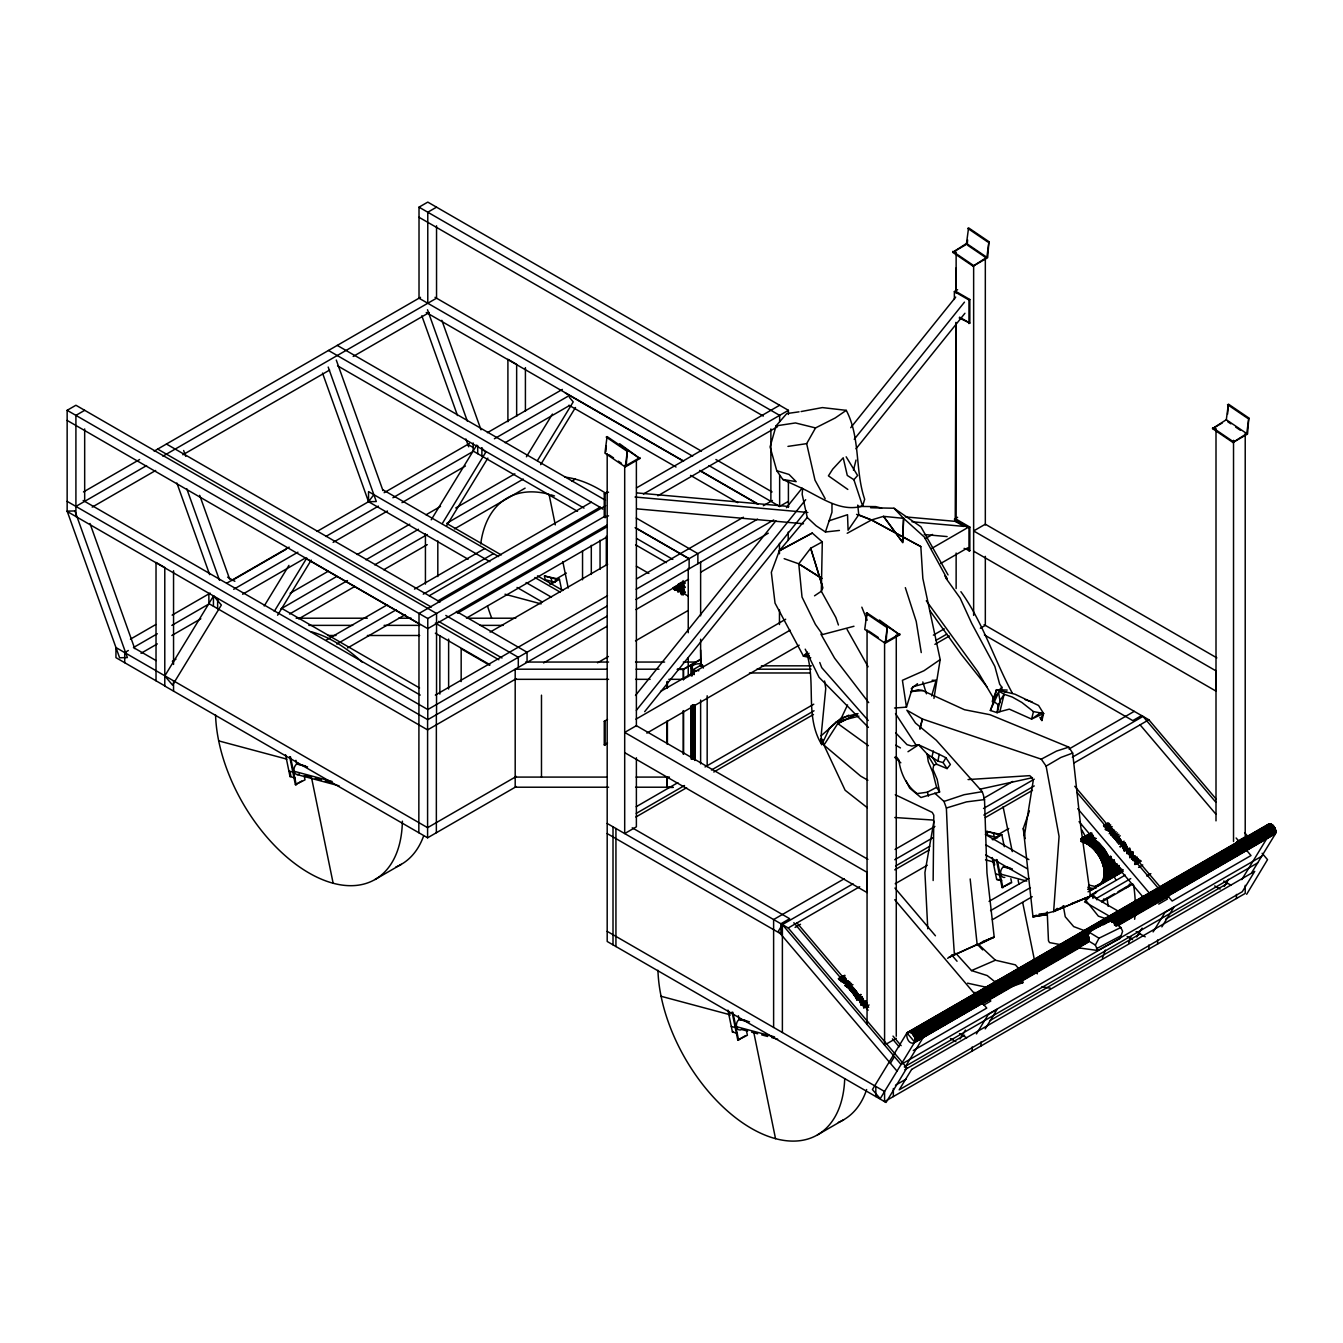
<?xml version="1.0" encoding="UTF-8"?>
<svg xmlns="http://www.w3.org/2000/svg" width="1343" height="1343" viewBox="0 0 1343 1343"><rect width="100%" height="100%" fill="white"/><g stroke="black" fill="none" stroke-linecap="round" stroke-linejoin="round"><path stroke-width="1.5" d="M867.058 1024.407L867.058 629.867M884.584 1045.055L884.584 641.753M1216.003 820.858L1216.003 428.417M1233.529 841.507L1233.529 440.303M911.964 521.755L964.005 526.406L955.242 521.353L955.998 322.37M956.115 293.043L956.199 267.912M1116.285 924.907L1275.8 832.559L1274.389 827.238L1272.895 825.374L912.098 1033.405L914.633 1037.182L915.137 1041.043L1089.156 940.318M933.15 880.521L933.805 815.184L932.243 812.397L895.277 794.737M810.769 657.717L803.5 656.19L775.029 603.141L771.335 572.319L779.309 550.798L812.263 533.053L822.302 541.9L821.328 591.256L835.833 617.444L838.418 624.999M1099.514 885.188C1112.088 871.103 1097.567 846.51 1081.619 841.541M1275.85 832.056L1114.556 925.159M902.765 542.74L903.57 518.348L893.985 508.242L870.617 507.755M902.261 541.8L883.509 516.35L903.57 518.348L902.563 542.303L883.509 516.35L871.506 519.959L847.198 533.272M915.204 1040.456L1089.19 939.714M1275.833 832.257L1116.335 924.521M639.956 457.56L626.224 465.484L627.433 450.392L607.07 436.576L604.921 453.145L625.284 466.961L639.872 458.517L619.593 443.744L619.509 444.718M605.861 451.668L606.314 446.01M625.284 466.961L627.433 450.392M899.844 633.862L886.111 641.786L887.303 626.677L866.89 612.828L864.741 629.397L885.155 643.247L899.76 634.819L879.413 619.996L879.329 620.97M866.285 620.382L866.89 612.828M885.155 643.247L887.303 626.677M952.691 252.35L966.49 243.469L968.572 227.857L988.935 241.673L987.659 257.738L973.054 266.166L952.691 252.35L967.296 243.922L967.615 239.91M973.054 266.166L986.853 257.285L988.935 241.673M1212.511 428.602L1226.31 419.721L1228.392 404.109L1248.805 417.975L1247.546 434.041L1232.941 442.468L1212.511 428.602L1222.248 422.978M1227.586 414.148L1228.224 406.123M1232.941 442.468L1246.74 433.571L1248.805 417.975M998.067 704.689L997.178 712.68L990.328 710.464L998.604 692.585L1000.233 702.255L998.067 704.689L993.921 701.499M799.051 411.831L786.763 413.577L776.069 425.865L770.076 446.9L776.774 470.705L782.784 479.451L802.678 488.651L802.157 494.274L807.244 517.491L816.091 525.768L825.441 531.996L839.425 530.451M829.638 728.04L821.748 744.626L821.127 735.796L825.744 688.506L824.585 681.002M915.187 1040.657L1089.173 940.016M1084.17 898.417L1098.356 916.144L1113.548 921.365L1120.801 927.493L1122.614 931.253L1120.163 938.472L1097.735 950.491L1076.213 947.537M1275.8 832.559L1115.999 925.747M933.956 698.41L940.184 659.581L922.842 578.397L920.828 546.584L871.506 519.959L858.748 514.772L857.757 505.086M1024.39 835.833L1033.203 780.736L1031.844 777.513L1029.745 775.65L968.051 779.561M939.21 754.346L945.892 757.687L950.391 764.503L947.084 768.599L943.105 762.606L937.934 761.112L939.21 754.346L918.595 744.794L911.712 746.036L907.029 744.66L895.747 732.892M907.986 751.727L918.595 744.794L927.157 754.061L933.754 765.023L932.915 769.254L937.179 779.376L939.596 792.001L920.945 797.524L909.631 788.039L906.105 780.954M912.098 1033.405C903.386 1027.042 906.374 1045.576 913.979 1042.873L1088.418 942.047M920.106 729.031L922.389 718.992L906.844 710.212L915.456 723.038L936.239 740.194L982.22 791.682L983.244 794.603L984.52 799.589L986.971 873L994.189 937.045L949.098 957.257L977.116 944.398M995.65 694.633L993.199 697.655L992.292 701.617L993.132 702.809L990.328 710.464M1039.885 717.431L1041.916 720.536L1043.578 713.486L1038.559 705.478L1014.989 694.213L996.523 689.714L993.501 698.377L998.604 692.585M933.368 750.972L932.042 756.529L936.759 764.285L947.084 768.599M915.103 1041.127L914.734 1042.101L906.945 1032.918L1269.857 823.679L1272.895 825.374M1041.916 720.536L1040.624 718.488L1043.578 713.486L1033.472 711.589L1021.855 702.439L1012.286 697.051L1004.144 694.264L1000.216 700.358L997.178 712.68L999.864 711.672L1004.144 694.264L996.523 689.714L993.619 700.928M853.46 470.218L856.011 460.061M1033.472 711.589L1031.592 719.093L1009.315 709.138L999.864 711.672M919.804 728.779L922.389 718.992L1041.278 759.181L1046.113 766.114L1059.073 836.437L1053.634 911.511L1032.968 916.749L1023.299 828.446L1029.409 810.903M931.673 695.943L936.088 680.381L932.126 680.263M693.257 726.647L693.257 730.575M802.678 488.651C821.362 497.548 840.819 512.539 862.609 506.026L864.674 499.26C854.836 470.486 860.678 437.801 846.275 410.354L822.386 407.584L801.099 411.546M894.539 708.013L906.458 707.14L912.804 686.777L936.088 680.381M825.441 531.996L831.972 512.22L831.972 503.692M703.329 668.059C703.648 658.204 681.606 667.991 696.581 670.829M1275.615 833.365L1115.832 926.032M1267.305 825.357L1269.857 823.679M821.127 735.796L841.44 717.834L847.551 704.924M914.852 1041.883L1088.988 941.04M1097.735 950.491L1095.368 945.069L1099.01 938.203L1120.801 927.493M1117.074 925.612L1275.43 833.751M825.156 498.656L815 480.173L806.656 443.643L815.537 427.93L835.195 417.975L846.275 410.354M943.105 762.606L945.892 757.687M1275.363 833.902L1251.609 872.799M1246.673 894.27L1267.523 859.638L1262.135 853.275M264.218 605.962L288.946 565.386M274.257 611.401L306.792 558.016M277.598 615.228L311.223 560.081M431.221 519.808L476.765 445.087M442.25 523.636L485.629 452.457L481.734 447.891M446.665 525.701L487.878 458.081M526.422 456.788L552.443 414.08M537.435 460.599L573.226 401.893L569.348 397.31M540.675 464.628L575.476 407.5M906.945 1032.918L872.43 1089.542L880.202 1098.692L914.717 1042.084L914.046 1042.823M890.392 1063.303L894.438 1056.672M905.148 1067.097L923.464 1037.031M960.044 1038.962L965.449 1030.098M976.462 1033.925L988.347 1014.401L997.11 1009.348L985.225 1028.872M1136.698 936.978L1142.104 928.097M1153.117 931.924L1165.019 912.417L1173.782 907.348L1161.88 926.871M1224.296 886.397L1228.61 879.312M1241.771 879.631L1266.583 838.939M468.136 559.225L368.536 501.711L373.841 494.66M853.963 626.258L822.587 634.534L815.402 624.394L802.023 597.064L798.766 563.808L810.685 548.229L822.302 541.9M858.748 514.772L848.071 530.233L847.534 514.705L829.185 520.765M635.491 695.456L775.918 520.765M786.41 507.704L802.157 488.113M850.723 427.695L955.712 297.088M636.364 710.313L805.682 499.697M854.232 439.295L964.475 302.141M644.69 711.656L806.119 510.827M855.995 448.78L964.929 313.272M999.31 690.117L1001.76 687.096L999.679 684.191L994.861 666.43L971.677 623.337L960.127 598.071L945.59 577.742M862.609 506.026L853.896 479.72L857.606 475.506L846.157 456.805M914.449 1042.487L1088.787 941.527M809.376 655.418L803.5 656.19L807.395 652.043M807.244 517.491L779.309 550.798L812.263 533.053M1084.556 901.959L1090.482 896.134L1080.762 826.549L1072.671 753.087L1068.776 747.128L989.959 714.694L964.492 709.725L922.54 690.537L918.176 689.731L911.041 691.796M1274.91 834.439L1273.819 834.943M828.9 728.695L836.303 721.913L848.843 715.131M1057.277 908.355L1053.634 911.511L1090.499 896.117L1053.634 911.544L1064.176 905.937M911.209 688.724L917.487 683.721M1000.233 702.255L1000.216 700.358M1040.808 712.629L1031.592 719.093L1043.578 713.486M940.184 659.581L924.001 670.728L902.412 680.313L906.458 707.14M814.529 595.822L821.328 591.256L822.89 587.814L810.685 548.229L822.285 585.833M947.604 958.314L954.369 954.218L949.551 882.603L946.379 808.016L943.978 801.435L934.728 793.159M1046.113 766.114L1060.886 757.452L1072.671 753.087M67.15 410.32L427.779 618.519L427.779 719.68L67.15 511.465L67.15 410.32L75.913 405.25L436.542 613.466L436.542 714.61M692.652 456.184L419.016 298.196L419.016 207.158L427.779 202.105L788.408 410.32L788.408 414.45M84.676 410.32L75.913 415.373L75.913 516.518M436.542 207.158L427.779 212.228L427.779 303.266M83.467 491.941L139.638 459.507M154.143 451.13L420.527 297.323M75.913 506.412L146.588 465.601M162.889 456.184L436.542 298.196L436.542 225.792M92.214 507.117L155.654 470.486M182.833 454.79L329.623 370.047M353.175 356.449L429.29 312.499M226.715 583.198L289.181 547.138M487.408 432.681L562.364 389.42M130.439 639.167L155.822 624.529M172.122 615.111L210.179 593.136M231.936 580.579L286.294 549.186M317.099 531.408L369.661 501.057M384.148 492.696L469.328 443.526M233.699 589.292L297.928 552.191M494.392 438.775L569.331 395.497M128.34 650.499L124.714 652.597L124.714 662.72M133.763 647.36L157.332 633.762M171.82 625.402L208.064 604.468M325.862 536.461L378.424 506.126M392.911 497.749L472.652 451.718M242.613 594.244L305.079 558.184M505.102 442.703L569.331 405.62M141.015 653.302L157.332 643.885M171.82 635.508L200.829 618.77M333.114 542.387L387.472 511.011M401.977 502.635L465.4 466.021M172.34 661.26L175.967 659.178M290.138 593.253L328.196 571.279M357.188 554.541L409.733 524.206M426.05 514.789L440.538 506.412M280.771 608.983L336.942 576.348M365.951 559.813L418.496 529.26M455.73 507.973L514.873 473.827M289.534 614.036L347.518 580.562M374.697 564.866L427.259 534.531M447.185 523.015L523.3 479.082M298.599 618.922L354.77 586.488M383.762 569.751L427.259 544.637M454.438 528.941L525.113 488.147M571.816 481.163L575.308 479.132M326.265 640.057L387.489 604.703M414.5 589.107L484.739 548.565M336.824 644.069L396.252 609.772M423.263 594.177L493.485 553.618M608.547 515.83L604.249 517.307L604.249 493.704L607.489 491.823M954.369 299.439L954.369 291.565L957.609 289.685M429.24 595.755L591.306 502.198M604.249 493.704L608.547 492.226M347.636 647.947L405.25 614.674M438.003 600.825L600.052 507.251M605.676 505.69L419.016 613.466L418.831 832.727M636.481 487.912L779.645 405.25M954.369 291.565L968.958 299.993L969.831 299.489L969.831 323.092L959.221 317.972M427.779 618.519L605.374 515.981M643.431 494.023L788.408 410.32M607.187 525.063L427.779 628.642L67.15 420.426M657.919 495.752L777.53 426.705M457.409 613.214L607.254 526.691M466.441 618.116L607.254 536.814M555.163 582.358L545.224 579.689L544.469 575.996L559.443 579.269L561.492 589.275M555.482 579.37L566.377 573.075M559.443 579.269L550.68 584.339L549.841 584.104L557.731 579.555L544.469 575.996M490.111 632.1L607.657 564.228M295.947 760.306L296.702 763.999L297.575 763.495M285.555 754.716L290.021 776.59L290.911 776.086L290.088 772.074M435.333 695.086L607.489 595.688M636.481 578.951L743.401 517.223M763.328 505.707L772.393 500.486M289.668 756.68L295.393 784.681L301.705 781.055M295.393 784.681L305.012 779.863L304.189 775.851M607.187 605.978L427.779 709.557L67.15 501.359M636.179 589.241L757.603 519.137M779.343 506.58L788.408 501.359M607.187 616.101L427.594 719.781L427.594 837.797L516.4 786.528M635.994 599.465L773.719 519.942M678.215 584.222L681.841 582.123M673.061 587.781L682.143 582.543M516.4 678.618L427.594 729.887L208.87 603.611L208.87 593.505M543.579 662.938L607.002 626.308M635.994 609.571L688.556 579.236M700.626 572.269L768.297 533.188M673.363 588.2L684.242 581.922M673.649 588.637L684.527 582.342M673.934 589.073L684.812 582.778M674.203 589.51L685.098 583.215M674.488 589.946L683.553 584.709M674.757 590.383L683.822 585.145M676.822 589.795L684.091 585.598M677.09 590.232L684.342 586.052M677.325 590.685L684.594 586.505M677.577 591.155L684.829 586.958M677.812 591.608L685.081 587.411M678.047 592.062L683.503 588.922M680.095 591.491L683.721 589.392M680.313 591.944L683.94 589.862M680.532 592.414L684.158 590.316M680.75 592.884L684.376 590.786M680.951 593.354L684.577 591.256M681.136 593.824L684.779 591.726M681.337 594.294L684.964 592.213M681.522 594.781L685.148 592.683M597.534 662.804L608.396 656.526M635.524 640.863L687.969 610.595M700.626 650.029L701.029 666.346M677.376 669.2L683.335 669.2L700.626 659.228M677.325 669.435L683.52 669.435L701.029 659.329M701.667 664.751L692.904 669.804L693.189 674.102M604.266 721.292L605.139 721.795L605.139 745.399L604.266 744.895L604.266 721.292L607.506 719.428M957.626 517.29L954.369 519.153L968.975 527.581L969.847 527.077L969.847 550.68L964.106 548.38M660.571 691.477L785.672 619.241M925.293 538.644L932.546 534.447M692.199 674.203L683.335 679.323L668.814 679.323M516.4 776.405L427.594 827.674L115.951 647.544L115.951 657.65L164.786 685.853M635.978 719.16L790.104 630.186M931.538 548.532L967.799 527.581L964.475 525.667M604.266 744.895L607.506 743.015M375.033 879.514L401.305 864.338M646.856 733.11L799.169 645.177M940.604 563.523L967.799 547.81M667.001 777.093L667.001 787.451L667.404 776.858M636.179 806.723L677.862 782.65M705.041 766.954L813.774 704.185M933.368 635.138L944.247 628.86M636.263 813.405L684.527 785.537M711.421 770.026L814.043 710.783M936.105 640.292L946.832 634.114M635.877 817.014L686.609 787.72M713.804 772.024L813.472 714.476M934.879 644.371L949.383 636.011M980.323 628.255L985.326 625.368L985.326 556.355M844.294 878.742L773.618 919.552L773.618 1027.445M895.042 849.447L934.913 826.432M983.831 798.195L1012.823 781.441M1069.011 749.008L1134.247 711.354M1141.55 715.567L1132.787 720.62L984.385 634.937M853.057 883.812L782.381 924.605L778.336 931.253L897.023 1071.11M894.74 859.738L932.797 837.78M983.529 808.469L1034.278 779.175M1072.335 757.217L1143.011 716.407L1215.919 802.325M607.187 823.46L788.223 927.979L859.705 886.716M895.63 865.966L929.826 846.224M983.831 815.05L1034.244 785.94M1073.796 763.109L1148.853 719.781L1216.288 799.236M795.073 927.409L800.512 924.269M894.74 869.861L929.171 849.985M985.342 817.551L1032.465 790.339M895.21 883.744L927.325 865.211M997.547 837.763L987.609 835.111L986.853 831.418L1001.828 834.691L1004.295 846.694M997.866 834.775L1008.761 828.497M1001.828 834.691L993.081 839.744L992.225 839.509L1000.115 834.96L986.853 831.418M738.331 1015.728L739.086 1019.421L745.399 1020.361M1004.228 866.336L1003.355 866.839L1012.421 869.274M727.94 1010.121L732.422 1031.995L733.295 1031.491M992.208 857.556L996.674 879.43L1001.593 880.001M838.334 978.778L843.404 975.824M1081.233 838.552L1090.55 833.147M1103.51 825.66L1107.673 823.276M838.586 978.711L844.797 975.253M1080.997 838.754L1090.936 833.231M1103.862 825.676L1108.193 823.007M839.476 978.493L844.21 975.992M1080.947 839.308L1091.842 833.013M1103.929 825.811L1108.176 823.595M839.174 979.013L844.831 975.891M1081.266 839.257L1090.65 833.986M1104.853 825.643L1108.798 823.494M839.811 978.946L843.689 976.881M1081.887 839.19L1091.288 833.936M1103.996 826.6L1109.436 823.46M840.449 978.929L844.344 976.865M1081.048 840.214L1091.943 833.919M1104.315 826.583L1108.277 824.501M839.341 979.97L844.68 976.881M1081.384 840.231L1090.466 834.993M1104.97 826.6L1108.596 824.501M839.677 979.987L843.572 977.956M1081.719 840.248L1091.137 835.044M1105.306 826.616L1109.284 824.552M840.349 980.054L843.908 978.006M1082.408 840.315L1091.473 835.077M840.701 980.105L844.26 978.057M1080.93 841.423L1091.809 835.128M841.037 980.172L844.948 978.191M1081.283 841.473L1092.514 835.262M1105.222 827.926L1110.661 824.787M732.053 1012.085L737.794 1040.103L745.667 1035.554M841.742 980.323L845.301 978.258M996.321 859.52L1002.046 887.522L1009.936 882.972M1081.971 841.625L1092.866 835.346M1105.558 828.01L1109.2 825.911M842.095 980.407L845.654 978.359M1082.324 841.725L1093.219 835.43M1105.91 828.094L1109.553 825.995M737.794 1040.103L747.396 1035.268L746.574 1031.273M840.668 981.532L846.006 978.459M1002.046 887.522L1011.665 882.704L1010.843 878.691M1082.676 841.826L1091.758 836.571M1106.279 828.195L1109.906 826.096M1083.046 841.927L1092.111 836.689M1106.632 828.312L1110.258 826.214M1083.398 842.044L1092.48 836.807M1105.171 829.47L1110.611 826.331M1083.767 842.179L1092.833 836.941M1105.541 829.605L1110.98 826.465M842.111 982.035L845.67 979.987M1084.12 842.313L1093.202 837.075M1105.893 829.739L1111.349 826.6M842.481 982.186L846.04 980.121M1084.489 842.464L1093.555 837.226M1108.076 828.832L1111.702 826.751M842.833 982.337L846.392 980.289M1084.842 842.615L1093.924 837.377M1106.632 830.041L1112.071 826.902M843.203 982.505L846.761 980.457M1085.211 842.783L1094.293 837.545M1106.985 830.209L1110.611 828.111M843.572 982.673L847.131 980.625M1085.58 842.968L1094.646 837.73M1107.354 830.394L1110.98 828.295M843.941 982.858L847.5 980.81M1085.95 843.152L1093.202 838.955M1107.723 830.578L1111.349 828.48M844.311 983.059L847.853 981.011M1086.319 843.337L1093.571 839.14M1108.093 830.763L1111.719 828.665M844.663 983.261L848.222 981.213M1086.688 843.538L1095.754 838.301M1108.462 830.964L1112.088 828.866M845.032 983.479L848.591 981.414M1087.041 843.757L1096.123 838.519M1108.814 831.183L1112.457 829.084M845.402 983.697L848.961 981.632M1087.41 843.975L1094.679 839.778M1109.184 831.401L1112.81 829.303M989.052 901.388L1028.889 878.389M1087.78 844.21L1095.032 840.013M1109.553 831.636L1113.179 829.538M846.14 984.167L849.699 982.102M1088.149 844.445L1095.401 840.248M1109.922 831.871L1113.548 829.773M844.73 985.443L850.052 982.354M1088.518 844.697L1095.77 840.5M845.083 985.695L848.642 983.63M1088.871 844.948L1096.14 840.752M1110.644 832.375L1114.287 830.276M849.011 983.899L845.452 985.947L851.512 983.429M1089.24 845.2L1096.492 841.02M1109.2 833.684L1114.64 830.545M845.821 986.232L849.38 984.167M1089.609 845.486L1096.862 841.289M1089.962 845.754L1097.231 841.574M846.543 986.786L850.102 984.738M1090.331 846.04L1097.584 841.86M850.455 985.04L846.896 987.088L852.939 984.62M1090.684 846.342L1097.936 842.145M1110.644 834.809L1116.083 831.67M847.248 987.39L850.807 985.342M1091.036 846.644L1098.305 842.447M1110.997 835.111L1114.64 833.029M1091.406 846.946L1098.658 842.766M851.512 985.963C845.855 987.659 848.944 990.614 852.57 986.954M1091.758 847.265L1099.01 843.085M848.306 988.347L851.865 986.282M1092.111 847.601L1099.363 843.404M1112.071 836.068L1117.51 832.929M848.658 988.683L852.217 986.618M1092.447 847.937L1099.716 843.74M1112.407 836.404L1116.033 834.305M1092.799 848.272L1100.051 844.076M1112.759 836.739L1116.386 834.641M852.906 987.306C847.265 988.935 850.27 992.124 853.93 988.381M1093.135 848.608L1098.591 845.469M1113.095 837.092L1116.738 834.993M849.699 989.724L853.258 987.659M1093.487 848.961L1098.927 845.821M1113.448 837.444L1118.887 834.305M850.035 990.076L853.594 988.028M1093.823 849.33L1101.075 845.133M1113.783 837.797L1117.41 835.699M1094.159 849.699L1101.411 845.502M1114.119 838.166L1117.745 836.068M854.266 988.75C848.658 990.311 851.546 993.719 855.239 989.909M1094.495 850.069L1099.934 846.929M1114.455 838.536L1118.081 836.437M851.026 991.184L854.584 989.136M990.563 910.638L1030.4 887.622M1094.814 850.438L1102.083 846.258M1114.774 838.922L1120.23 835.766M851.361 991.57L854.903 989.522M1095.149 850.824L1102.402 846.644M1115.11 839.308L1118.736 837.209M1095.468 851.21L1102.721 847.03M1115.429 839.694L1119.055 837.596M855.558 990.311C850.455 992.242 852.167 994.441 856.179 991.117M1095.787 851.613L1101.226 848.474M1115.748 840.08L1119.374 837.998M852.301 992.762L855.86 990.698M1096.089 852.016L1103.358 847.819M1116.05 840.483L1119.693 838.385M1096.408 852.419L1103.661 848.222M1116.369 840.886L1119.995 838.804M852.923 993.585L856.481 991.52M1096.711 852.839L1103.963 848.642M1116.671 841.306L1120.297 839.207M853.225 993.988L856.784 991.94M1097.013 853.241L1104.265 849.061M1116.973 841.725L1120.599 839.627M857.086 992.359C851.58 993.786 854.131 997.597 857.942 993.652M1097.315 853.661L1104.567 849.481M1117.275 842.145L1120.901 840.046M853.812 994.844L857.371 992.779M1097.6 854.098L1104.853 849.901M1117.561 842.565L1121.187 840.466M854.098 995.264L857.657 993.216M1097.886 854.517L1105.155 850.337M1117.846 843.001L1121.472 840.903M1098.171 854.954L1105.423 850.757M854.668 996.137L858.227 994.089M1098.456 855.39L1105.709 851.193M858.496 994.525L854.937 996.573L858.765 994.962M1098.725 855.827L1105.977 851.647M1118.685 844.311L1124.125 841.154M1098.994 856.28L1106.246 852.083M855.457 997.48L860.796 994.391M1099.245 856.716L1106.514 852.536M855.726 997.916L861.064 994.844M1099.514 857.17L1106.766 852.99M1121.287 844.596L1124.914 842.497M855.978 998.369L859.537 996.321M992.376 919.703L1032.213 896.704M1099.766 857.623L1107.018 853.443M1121.539 845.049L1125.165 842.968M856.213 998.839L859.772 996.775M1100.001 858.093L1107.27 853.896M1119.961 846.56L1125.417 843.421M1100.253 858.546L1107.505 854.349M1120.213 847.013L1125.652 843.874M856.683 999.746L862.021 996.674M1100.488 859L1107.74 854.819M1122.261 846.426L1125.887 844.344M856.918 1000.216L862.256 997.127M1100.706 859.47L1107.975 855.273M1122.479 846.896L1126.105 844.797M1100.924 859.94L1108.193 855.743M1122.698 847.366L1126.341 845.267M859.134 1000.115L862.693 998.067M1101.142 860.41L1108.411 856.213M1122.916 847.836L1126.542 845.737M859.352 1000.585L862.911 998.537M1101.361 860.88L1108.613 856.683M1123.134 848.306L1126.76 846.208M859.554 1001.055L863.113 999.007M1101.562 861.35L1110.627 856.095M1123.336 848.776L1126.962 846.678M859.738 1001.525L863.297 999.477M1101.764 861.82L1110.829 856.582M1123.537 849.246L1127.163 847.148M859.94 1002.012L863.499 999.947M1101.948 862.29L1111.014 857.052M1123.722 849.716L1127.348 847.618M860.124 1002.482L863.683 1000.417M1102.133 862.76L1111.198 857.522M1123.906 850.186L1127.532 848.088M860.292 1002.952L863.851 1000.904M1102.301 863.23L1111.383 857.992M1124.074 850.656L1127.717 848.558M1102.469 863.7L1111.551 858.462M1124.242 851.126L1129.698 847.987M862.407 1002.868L865.966 1000.82M1102.637 864.187L1111.719 858.932M860.779 1004.379L866.117 1001.29M1102.788 864.657L1111.87 859.419M1126.391 851.026L1130.017 848.927M860.93 1004.849L866.269 1001.76M1102.939 865.127L1112.021 859.889M1126.542 851.496L1130.168 849.414M861.081 1005.319L866.42 1002.231M1103.09 865.597L1112.155 860.359M1126.676 851.982L1130.302 849.884M862.995 1004.765L866.554 1002.701M1103.224 866.067L1114.102 859.789M1126.811 852.452L1130.437 850.354M863.113 1005.235L866.671 1003.171M1103.342 866.537L1114.237 860.259M1126.945 852.923L1130.571 850.824M863.247 1005.706L866.789 1003.641M1103.476 867.007L1114.354 860.729M1127.062 853.393L1130.688 851.294M863.348 1006.176L866.906 1004.111M1103.577 867.477L1114.472 861.199M1127.18 853.863L1130.806 851.764M863.465 1006.646L867.024 1004.581M1103.694 867.947L1114.572 861.652M863.549 1007.099L867.108 1005.051M1103.795 868.417L1114.673 862.122M1129.194 853.745L1132.82 851.647M863.65 1007.569L867.209 1005.504M1103.879 868.871L1114.774 862.592M1129.278 854.198L1132.921 852.117M863.734 1008.022L869.072 1004.95M1103.963 869.341L1114.858 863.045M1129.362 854.668L1133.005 852.57M1104.047 869.794L1114.925 863.499M1129.446 855.122L1133.072 853.023M1104.114 870.247L1114.992 863.969M1129.513 855.575L1133.139 853.476M1104.164 870.7L1115.059 864.422M1129.581 856.028L1133.207 853.93M1104.231 871.154L1116.923 863.818M1129.631 856.481L1133.257 854.383M1104.265 871.607L1116.973 864.271M1129.681 856.935L1133.307 854.836M1104.315 872.043L1117.007 864.707M1129.715 857.371L1133.341 855.273M1104.332 872.48L1117.04 865.144M1129.748 857.808L1133.374 855.709M1104.366 872.916L1117.057 865.58M1104.382 873.353L1117.074 866.017M1104.382 873.773L1118.904 865.396M1131.612 858.059L1135.238 855.961M1104.382 874.209L1118.904 865.815M1131.612 858.479L1135.238 856.398M1104.382 874.629L1118.887 866.235M1131.595 858.899L1135.221 856.8M1104.366 875.032L1118.887 866.655M1131.578 859.319L1135.204 857.22M1104.332 875.451L1118.853 867.058M1104.315 875.854L1118.82 867.46M1133.341 859.084L1136.967 856.985M1104.265 876.257L1118.786 867.863M1133.307 859.486L1136.933 857.388M1104.231 876.643L1118.736 868.266M1133.257 859.873L1136.883 857.774M1104.164 877.029L1118.685 868.652M1133.207 860.259L1136.833 858.177M1104.114 877.415L1120.448 867.981M1133.139 860.645L1136.766 858.546M1104.047 877.785L1120.364 868.367M1103.963 878.154L1120.297 868.736M1103.879 878.523L1120.213 869.089M1134.734 860.712L1138.36 858.613M1103.795 878.876L1120.129 869.458M1134.634 861.064L1138.26 858.966M1103.593 879.581L1121.724 869.106M1134.432 861.77L1138.176 859.319M1103.476 879.917L1121.623 869.441M1103.358 880.253L1121.489 869.76M1103.224 880.572L1121.371 870.096M1102.939 881.193L1122.899 869.66M1135.607 862.34L1139.384 859.923M1102.804 881.495L1122.765 869.962M1135.456 862.626L1139.082 860.544M1102.083 882.301L1122.597 870.264M1135.137 863.213L1138.931 860.829M1088.518 884.97L1095.149 886.481L1099.094 884.365M1102.133 882.62L1122.261 870.818M1134.785 863.767L1140.408 860.343M1095.468 886.464L1121.909 871.355M1134.617 864.019L1140.056 860.88M1095.787 886.447L1122.916 871.271M1135.624 863.935L1139.67 861.367M1096.408 886.346L1122.714 871.489M1134.953 864.556L1139.032 862.055M1088.015 891.819L1121.371 872.564M1135.893 864.17L1141.332 861.031M1089.962 895.479L1125.266 875.082M1138.562 867.393L1142.742 864.976M1095.922 892.91L1092.312 894.992L1093.017 898.45M1096.627 898.282L1130.756 878.574M1101.663 901.17L1114.304 893.85M1117.93 891.769L1130.571 884.466M1132.888 884.03L1101.814 901.976A5.775 4.717 60 0 0 1103.845 898.836M1146.737 876.022L1150.85 873.655M886.246 1044.082L896.268 1038.307M1236.869 841.658L1245.213 836.84L1245.213 433.554M907.146 1032.683L1269.269 823.679M906.643 1033.657L1270.277 823.763M906.575 1033.909L1270.646 823.88M910.101 1032.112L1270.914 823.981M910.386 1032.23L1271.284 824.149M910.739 1032.414L1271.552 824.317M911.024 1032.566L1271.821 824.484M911.293 1032.75L1272.006 824.619M911.477 1032.885L1272.291 824.82M911.746 1033.103L1272.56 825.038M912.015 1033.321L1272.728 825.206M912.451 1033.741L1273.164 825.626M912.619 1033.925L1273.332 825.811M912.871 1034.211L1088.653 932.714M1097.634 927.392L1273.5 825.995M913.022 1034.395L1088.888 933.016M1103.224 924.454L1273.735 826.298M913.19 1034.597L1089.039 933.217M1103.459 924.739L1273.886 826.499M913.341 1034.815L1089.19 933.419M1109.049 921.818L1274.037 826.7M913.492 1035.017L1089.341 933.637M1111.014 920.979L1274.188 826.919M913.626 1035.235L1087.662 934.896M1111.165 921.197L1274.322 827.137M913.76 1035.453L1087.813 935.114M1111.299 921.416L1274.457 827.355M914.096 1036.007L1087.931 935.349M1111.568 921.852L1274.591 827.573M914.147 1036.125L1088.065 935.567M1111.685 922.087L1274.725 827.808M914.331 1036.477L1088.183 935.802M1111.803 922.322L1274.843 828.027M914.382 1036.595L1088.3 936.037M1111.853 922.423L1274.96 828.262M914.533 1036.947L1088.401 936.272M1113.834 921.734L1275.061 828.497M914.684 1037.3L1088.501 936.507M1113.968 922.087L1275.162 828.732M914.768 1037.535L1088.653 936.86M1114.069 922.322L1275.313 829.084M914.801 1037.652L1088.737 937.095M1114.153 922.557L1275.397 829.319M914.885 1037.887L1088.82 937.33M1114.22 922.792L1275.464 829.571M915.003 1038.357L1088.888 937.565M1114.321 923.145L1275.548 829.806M915.053 1038.592L1088.972 937.918M1114.371 923.38L1275.632 830.159M915.103 1038.827L1089.039 938.153M1114.455 923.732L1275.682 830.394M915.154 1039.163L1089.089 938.505M1114.489 923.967L1275.749 830.729M915.187 1039.398L1089.139 938.723M1114.522 924.303L1275.783 830.964M915.221 1039.835L1089.173 939.059M1114.556 924.639L1275.833 831.3M915.221 1040.053L1089.19 939.395M1114.572 924.958L1275.85 831.619M915.036 1041.396L1089.072 940.688M1116.184 925.26L1275.732 832.929M982.086 1004.044L1079.957 947.554M1118.014 925.579L1168.746 896.285M983.798 1005.084L990.798 1001.039L988.112 997.849M1158.707 904.091L1167.47 899.038L1164.767 895.865M913.274 1050.528L986.736 1008.106L982.673 1003.322M1261.698 856.263L901.069 1064.479L782.381 924.605L782.381 1032.515M904.275 1066.93L1257.652 862.911M904.813 1069.716L964.627 1035.184M989.992 1020.546L1140.408 933.704M1165.774 919.048L1227.384 883.476M895.462 1085.245L906.324 1078.966M817.417 1134.919L843.689 1119.743M1041.278 759.181L1056.555 751.073L1068.776 747.128M1096.492 948.695L1120.431 936.021M896.201 756.596L898.786 759.819C900.532 772.964 906.172 785.638 917.151 793.612L927.375 792.185L936.591 787.351L932.814 772.41L928.282 761.649L927.157 754.061L937.934 761.112M803.5 656.19L809.04 653.302M1098.994 885.473L1097.315 886.145M1071.412 903.654L1090.499 896.117M994.189 937.078L977.251 945.422L970.166 878.96M858.026 713.586L837.78 723.558L823.947 745.113L845.116 790.238L867.259 807.663M1032.985 916.782L1047.355 914.499L1032.968 916.749L1036.36 915.187M856.347 714.191L837.78 723.558L868.367 745.667M955.847 953.261L971.509 970.586L995.415 960.211L1015.426 964.862L1021.234 971.61L1017.44 973.037M980.91 942.769L994.189 937.045L982.824 941.544M1000.384 979.467L994.693 981.615L987.239 975.572L971.509 970.586M1018.884 981.75L1022.762 980.373L1022.812 982.69L1003.07 989.64M943.978 801.435L964.14 794.703L982.22 791.682M946.379 808.016L966.473 801.889L984.52 799.589M858.932 716.155L836.303 721.913M841.44 717.834L857.069 713.721M933.754 765.023L936.759 764.285M979.769 789.231L1032.482 777.698M698.897 670.728L698.007 670.829M1088.233 889.267L1096.19 887.975M776.069 425.865L795.459 422.944L815.537 427.93M787.955 446.396L806.656 443.643M1007.183 690.067L996.523 689.714L1007.2 692.434M1039.129 914.079L1047.305 913.24M910.638 691.561L922.54 690.537M322.521 373.085L368.536 501.711L376.309 501.527L328.196 367.059M296.148 618.216L367.277 618.216M398.653 618.216L411.193 618.216M467.666 618.216L515.779 618.216M308.84 625.368L352.739 625.368M384.115 625.368L419.654 625.368M480.274 625.368L503.272 625.368M327.658 635.491L336.019 635.491M367.378 635.491L419.654 635.491M525.566 662.049L608.58 662.049M635.558 662.049L664.6 662.049M683.285 662.049L695.724 662.049M761.414 665.826L811.424 665.826M606.902 669.2L515.192 669.2L515.192 787.216L608.614 787.216M636.078 669.2L659.01 669.2M756.881 669.2L811.038 669.2M749.478 672.977L809.644 672.977M515.192 679.323L608.614 679.323M635.592 679.323L650.13 679.323M515.192 777.093L606.935 777.093M636.078 777.093L669.435 777.093M635.592 787.216L672.961 787.216M667.001 787.451L673.196 787.451M857.707 506.412L875.754 506.613L881.612 508.158M894.774 817.518L933.032 820.053L933.939 821.379L924.924 872.581L927.778 928.819M1018.749 982.371L1022.812 982.69M973.91 992.46L977.754 992.762M636.7 492.898L788.677 506.462M905.283 516.887L955.242 521.353M635.038 497.028L807.848 512.455M636.901 508.863L803.467 523.753M924.236 534.531L947.134 536.579M782.784 479.451L796.164 481.65L789.063 474.465L776.774 470.705M1061.843 944.884L1049.538 942.601L1048.463 940.738L1047.204 911.796M967.564 983.177L988.079 987.642M505.018 594.227L541.128 603.897M985.527 859.839L993.551 861.988M1087.813 887.253L1093.823 888.865M1006.041 866.823L1009.667 867.796M1005.789 867.125L1011.799 868.736M1087.847 889.116L1091.859 890.191M1000.77 874.125L1026.774 881.092M995.549 873.89L1000.518 875.216M996.674 879.43L1001.66 880.756M218.691 740.883L286.898 759.148M297.139 763.747L305.146 765.896M296.702 763.999L307.581 766.92M294.117 771.285L332.141 781.475M288.896 771.05L293.865 772.376M305.264 775.7L311.257 777.312M315.269 778.386L321.279 779.998M325.275 781.072L331.285 782.667M297.072 774.575L339.108 785.84M290.021 776.59L295.007 777.916M661.092 996.288L729.283 1014.569M739.523 1019.169L749.528 1021.838M739.086 1019.421L748.152 1021.838M736.501 1026.69L774.525 1036.88M731.28 1026.455L736.249 1027.781M747.648 1031.105L741.638 1029.51A5.775 4.096 -75 0 1 736.4 1026.002A5.775 4.096 -75 0 1 740.614 1018.733M751.644 1032.179L757.653 1033.791M761.666 1034.865L767.659 1036.477M771.671 1037.551L777.664 1039.163M732.422 1031.995L737.391 1033.321M1025.145 699.686L1032.062 701.885M784.161 558.671L798.766 563.808L822.034 578.413M856.582 514.369L871.506 519.959L920.828 546.584M867.863 780.249L860.645 776.103L823.947 745.113L822.487 739.321M956.115 291.565L969.831 299.489M959.54 317.149L969.831 323.092M1216.842 657.869L985.326 524.206L973.641 530.955L1216.003 670.879L1216.003 691.125L973.641 551.184M419.016 207.158L779.645 415.373L779.645 421.584M956.132 519.153L969.847 527.077M957.794 521.806L961.135 523.736M419.016 217.281L763.328 416.078M966.423 548.699L969.847 550.68M435.031 297.323L701.415 451.13M715.92 459.507L772.091 491.941M708.97 465.601L779.645 506.412L779.645 475.372M984.1 624.663L1148.853 719.781M426.268 312.499L683.604 461.069M699.904 470.486L757.888 503.978M565.302 392.979L683.268 461.085M699.602 470.52L757.687 504.061M568.928 405.2L676.016 467.011M690.537 475.405L737.727 502.651M337.261 345.403L605.458 500.251M636.263 518.045L697.873 553.618L697.873 563.724M328.498 350.473L602.134 508.46M636.565 528.336L689.127 558.671L689.127 568.794M599.885 507.352L602.806 509.047M635.105 527.698L688.942 558.772M337.563 365.816L584.02 508.107M636.565 538.442L672.809 559.376M467.817 444.399L473.122 447.454M1223.758 881.042L1231.011 885.222M577.524 511.314L473.139 451.047L473.139 442.955M635.592 544.838L666.447 562.65M1214.693 885.927L1220.132 889.066M636.381 566.192L648.87 573.411M673.85 587.831L688.136 596.074M446.883 523.552L501.258 554.944M537.502 575.862L562.868 590.517M985.359 834.439L1028.872 859.57M1090.516 895.16L1117.729 910.856M382.721 489.675L498.639 556.59M534.867 577.507L560.216 592.145M985.661 844.73L1027.378 868.803M1085.396 902.311L1110.779 916.967M1136.161 931.622L1145.226 936.843M489.876 561.659L368.536 491.588L368.536 501.711M526.103 582.56L551.453 597.199M985.661 854.853L1027.378 878.926M1127.096 936.491L1132.535 939.63M517.038 587.445L542.404 602.084M166.431 444.029L440.068 602.017M456.385 611.434L527.06 652.245L527.06 662.351M157.668 449.082L431.304 607.07M445.809 615.447L518.297 657.298L518.297 667.404M867.897 859.335L636.381 725.673L624.696 732.422L867.058 872.346L867.058 892.575L624.696 752.651M438.557 621.373L501.997 658.003M435.333 623.102L498.857 659.766M304.66 557.765L418.999 623.773M435.333 633.208L489.792 664.651M489.725 665.289L461.169 648.803L461.169 681.572M227.605 577.137L234.857 581.318M281.946 608.513L419.587 687.969M83.165 500.486L420.225 695.086M632.234 827.808L789.684 918.713L780.921 923.766L780.921 933.889M959.49 1033.606L966.742 1037.803M607.187 833.567L782.381 934.728M950.424 1038.492L955.863 1041.631M133.427 647.511L156.073 660.588M607.187 931.354L884.584 1091.506L884.584 1101.629L1245.213 893.431L1245.213 885.339M427.594 837.797L164.786 686.055L164.786 567.501L156.023 562.432L156.023 680.8M895.764 745.197L900.448 747.933M1089.089 941.258L1095.368 945.069M1099.01 938.203L1090.096 932.781L1073.695 926.603L1065.251 916.765L1063.27 905.652M798.766 563.808L819.549 577.087M853.896 479.72L847.282 475.439L843.219 457.812L832.727 469.127L828.43 475.842L847.819 489.44M967.699 228.36L988.045 242.176M1227.502 404.629L1247.932 418.479M966.49 243.469L986.853 257.285M1226.31 419.721L1246.74 433.571M967.799 245.366L985.326 257.252L985.326 524.979M1227.687 421.668L1230.876 423.834M1235.661 427.074L1240.428 430.314M952.775 251.393L973.138 265.209M1212.595 427.645L1233.025 441.494M621.205 445.859L639.872 458.517M884.449 624.428L899.76 634.819M606.18 437.079L626.543 450.895M866 613.331L886.43 627.198M608.765 454.656L613.55 457.896M618.334 461.136L621.507 463.301M868.652 630.958L878.221 637.438M893.985 508.242L920.895 526.758L948.04 574.905M978.846 944.75L995.415 960.211M894.639 757.284L900.817 762.807M903.57 518.348L924.32 537.032L947.285 579.001L944.733 575.895M986.853 686.642L961.202 654.31L929.96 610.712M960.9 591.692C983.026 622.296 994.357 660.152 1012.337 693.156M868.401 727.402L819.012 677.241L805.229 649.173M868.216 720.503L821.715 667.622L819.767 662.485M993.199 697.655L977.822 671.685L926.301 600.774M1244.608 832.626L1248.654 837.394M1140.089 724.834L1215.835 814.093M1236.131 837.998L1238.834 841.188M1245.599 849.162L1251.005 855.541L1172.154 901.052L1166.748 894.69M1074.769 786.293L1159.983 886.716M1077.002 792.437L1158.019 887.908M1077.707 808.637L1150.615 894.556M1079.05 821.631L1143.867 898.014M894.942 888.076L935.45 935.802M951.65 954.89L957.055 961.252M894.757 899.726L974.565 993.77M796.987 922.926L868.669 1007.401M893.011 1036.091L901.136 1045.66M793.847 922.742L868.098 1010.238M892.407 1038.878L899.155 1046.835M788.223 927.979L906.911 1067.836L886.044 1102.469L607.187 941.477L607.187 453.581M868.703 702.641L834.591 658.171L820.892 634.097M936.591 787.351L939.596 792.001M868.115 666.766L847.064 629.414M895.496 713.586L916.312 745.432M1114.119 876.744L1116.184 880.32M861.837 607.17L867.091 620.265M441.847 320.322L481.012 429.827M427.494 309.746L467.364 421.198M421.82 315.79L457.493 415.524M465.887 438.976L468.673 446.799M336.27 360.058L382.973 490.615M183.655 450.509L185.754 456.351M199.687 495.332L229.67 579.135M186.744 488.701L219.513 580.294M176.89 483.027L209.659 574.636M89.981 523.485L134.736 648.619M905.333 587.646L916.228 621.423L921.248 652.58M922.809 681.942L926.435 693.811M927.375 792.185L928.5 796.147M807.328 655.367C815.721 684.678 805.045 717.447 821.748 744.626L820.808 738.768M1003.103 806.774L1012.269 851.596M1018.112 880.135L1018.951 884.198M1022.695 902.546L1034.782 961.638M1036.46 969.78L1037.283 973.86M993.484 833.18L994.24 836.874M997.161 859.738L1002.902 887.757M993.87 860.913L994.693 864.909M753.843 1032.7L775.532 1138.663M732.909 1012.32L738.633 1040.321M729.199 1011.48L730.021 1015.493M555.297 524.878L549.035 494.308A132.151 76.299 60 0 0 480.71 543.915M562.801 561.559L568.223 588.049M551.1 577.775L551.855 581.469M311.458 777.295L333.148 883.258M290.508 756.915L296.249 784.916M1023.299 828.446L1025.246 838.586M1001.76 687.096L1001.962 689.127M1236.45 894.438L1236.45 898.484M1157.616 939.949L1157.616 943.995M1148.853 945.019L1148.853 949.065M980.944 1041.95L980.944 1045.996M973.641 266.099L973.641 615.379M972.181 1047.003L972.181 1051.049M968.958 299.993L968.958 323.596M968.975 527.581L968.975 551.184M956.132 252.115L956.132 291.817M956.132 323.159L956.132 521.688M956.132 553.031L956.132 588.553M896.268 635.021L896.268 1036.225M893.347 1088.485L893.347 1096.576M875.821 1086.453L875.821 1096.576M788.408 480.66L788.408 507.419M788.223 532.097L788.223 540.406M779.46 543.395L779.46 553.786M779.46 609.957L779.46 624.529M770.882 428.937L770.882 501.359M707.173 695.758L707.173 766.635M700.626 562.146L700.626 615.849M700.626 639.218L700.626 666.38M700.626 700.089L700.626 763.898M694.952 705.78L694.952 759.618M694.784 704.722L694.784 760.491M694.365 705.629L694.365 759.785M694.13 670.358L694.247 674.539M694.13 705.545L694.247 759.416M693.811 670.241L694.029 674.455M693.811 705.428L694.029 759.349M693.592 670.14L693.693 674.337M693.592 705.344L693.693 759.215M693.29 670.006L693.492 674.236M693.29 705.209L693.492 759.131M693.005 705.058L693.189 758.98M692.736 669.704L692.904 673.951M692.736 704.89L692.904 758.829M692.4 669.469L692.635 673.783M692.468 704.722L692.635 758.677M692.316 665.138L692.316 675.613M692.316 706.552L692.316 758.442M692.098 665.322L691.897 675.882M691.83 706.233L691.83 758.761M691.763 665.658L691.763 675.109M691.561 705.898L691.561 759.097M691.511 665.994L691.511 674.774M691.343 705.545L691.511 757.586M691.242 666.497L691.108 675.814M691.175 706.049L691.242 759.148M688.237 568.408L688.237 632.721M688.237 657.734L688.237 676.486M683.52 669.435L683.52 679.793M683.52 710.85L683.52 754.33M683.335 669.2L683.335 679.558M683.335 710.615L683.335 754.094M683.1 580.579L683.1 595.15M667.404 681.405L667.404 687.834M667.404 720.922L667.404 743.804M667.001 681.858L667.001 688.069M667.001 721.208L667.001 743.972M636.381 460.817L636.381 726.429M636.381 757.805L636.381 826.835L624.696 833.567L624.696 465.467M615.933 828.513L615.933 946.53M613.012 826.835L613.012 944.851M606.314 536.243L606.314 565.369M605.122 494.207L605.122 517.81M600.052 540.255L600.052 569.382M591.306 545.308L591.306 574.435M582.543 550.664L582.543 579.79M541.481 695.17L541.481 777.093M525.415 367.613L525.415 411.327M516.652 416.38L516.652 364.339L507.906 359.286L507.906 421.736M481.902 448.008L481.902 456.1M477.705 445.591L477.705 453.682M448.629 639.083L448.629 689.026M439.866 635.827L439.866 694.079M437.818 540.927L437.818 576.6M436.357 714.728L436.357 832.727M425.429 533.842L425.429 584.104M217.633 598.558L217.633 608.664M213.436 596.124L213.436 606.247M173.549 570.758L173.549 664.432M173.549 681.002L173.549 691.125M84.676 428.937L84.676 501.359M299.254 774.088A5.775 4.096 -75 0 1 293.999 770.58A5.775 4.096 -75 0 1 298.23 763.311M402.38 821.161A132.151 76.299 60 0 1 309.645 873.353A132.151 76.299 60 0 1 215.568 714.896M311.056 631.714A132.151 76.299 60 0 1 362.341 662.284M423.549 836.135A132.151 76.299 60 0 1 395.933 866.974M491.555 617.763A132.151 76.299 60 0 1 487.492 605.928M550.848 494.812A132.151 76.299 60 0 1 554.508 495.97M564.782 477.101A132.151 76.299 60 0 1 605.995 493.435M844.713 1078.698A132.151 76.299 60 0 1 751.09 1128.221A132.151 76.299 60 0 1 657.952 970.301M866.638 1089.526A132.151 76.299 60 0 1 838.334 1122.379M1004.816 877.365A5.775 4.096 -75 0 1 1000.653 873.42A5.775 4.096 -75 0 1 1003.792 866.588M1129.547 883.996A5.775 4.717 60 0 1 1125.065 887.639M1089.828 895.764A5.775 3.341 60 0 1 1096.912 899.844M1050.327 988.129A132.151 76.299 60 0 1 1041.916 986.618M982.707 949.904A132.151 76.299 60 0 1 978.426 945.438M1081.686 829.756A132.151 76.299 60 0 1 1085.597 836.84M1107.001 898.198A132.151 76.299 60 0 1 1108.143 906.307M1105.272 950.055A132.151 76.299 60 0 1 1102.351 958.079M1133.61 885.071A132.151 76.299 60 0 1 1135.271 902.916M1135.036 915.154A132.151 76.299 60 0 1 1134.65 919.284M1130.907 936.944A132.151 76.299 60 0 1 1128.64 942.904M1095.065 892.742A5.775 4.717 60 0 1 1097.181 891.517M213.587 595.872L164.786 675.949L172.559 685.098L221.36 605.038L213.587 595.872M911.628 1069.431L899.189 1089.828L1242.292 891.735L1254.731 871.338L911.628 1069.431M74.923 510.944L67.15 511.129L119.611 657.768L127.384 657.583L74.923 510.944"/></g></svg>
